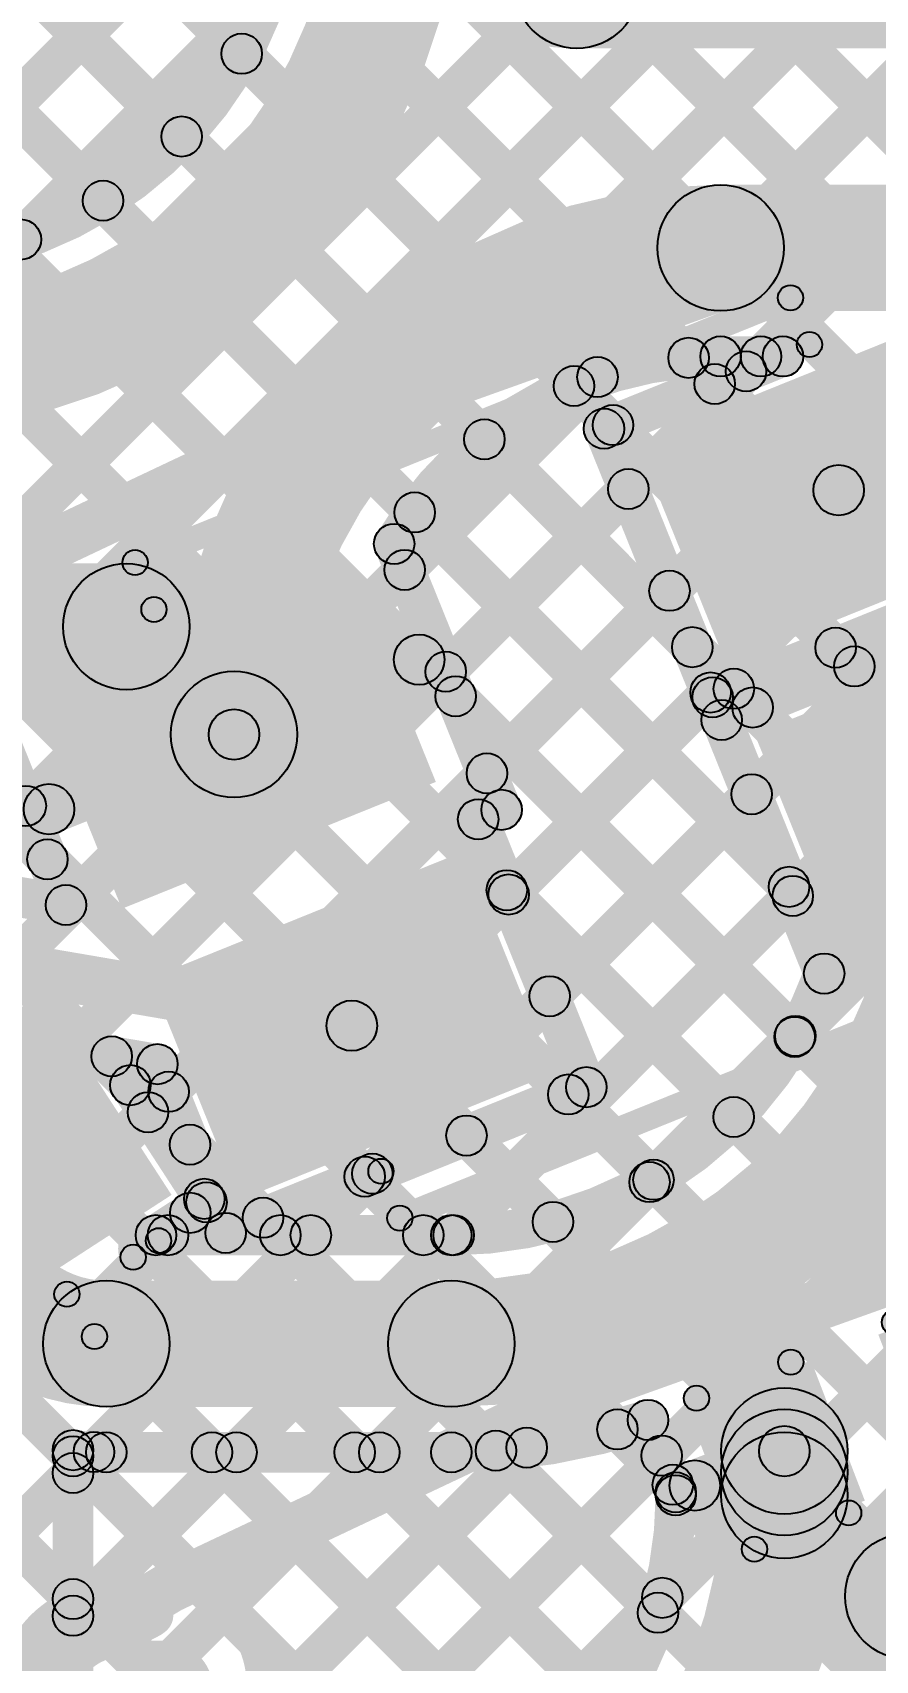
# Model space of a CAD drawing. Header units: millimetres. Extents: x -2.17 to 2.17, y -2.17 to 2.17.
# Drawn here: x -0.4874 to -0.3205, y 0.8477 to 1.17 of the extents above; entities that cross this region are included whole.
import ezdxf

# ---------------------------------------------------------------- set-up
doc = ezdxf.new("R2010")
doc.units = ezdxf.units.MM
doc.header["$MEASUREMENT"] = 0
for name, color, linetype in [('BottomLayer', 5, 'Continuous'), ('Mechanical2', 216, 'Continuous'), ('TopLayer', 1, 'Continuous'), ('TopOverlay', 2, 'Continuous'), ('TopPaste', 8, 'Continuous'), ('TopSolder', 216, 'Continuous')]:
    doc.layers.add(name, color=color, linetype=linetype)

# ---------------------------------------------------------------- blocks, each defined once
blk = doc.blocks.new('WS2812B_M____208')
at = {"layer": 'TopLayer'}
for points in [[(-0.09409, 0.05079), (-0.03504, 0.05079), (-0.03504, 0.01142), (-0.09409, 0.01142)], [(0.03504, 0.05079), (0.09409, 0.05079), (0.09409, 0.01142), (0.03504, 0.01142)], [(-0.09409, -0.01142), (-0.03504, -0.01142), (-0.03504, -0.05079), (-0.09409, -0.05079)], [(0.03504, -0.01142), (0.09409, -0.01142), (0.09409, -0.05079), (0.03504, -0.05079)]]:
    blk.add_hatch(color=1, dxfattribs=at).paths.add_polyline_path(points)
at = {"layer": 'TopOverlay'}
h = blk.add_hatch(color=2, dxfattribs=at)
edge = h.paths.add_edge_path()
edge.add_arc((-0.07, 0.07), 0.0025, 0, 360)
h = blk.add_hatch(color=2, dxfattribs=at)
edge = h.paths.add_edge_path()
edge.add_arc((-0.07, 0.07), 0.0025, 0, 360)
for points in [[(0.07, 0.0725), (0.07, 0.0675), (-0.07, 0.0675), (-0.07, 0.0725)], [(-0.0675, 0.06), (-0.0725, 0.06), (-0.0725, 0.07), (-0.0675, 0.07)], [(0.0725, 0.06), (0.0675, 0.06), (0.0675, 0.07), (0.0725, 0.07)], [(-0.0675, -0.07), (-0.0725, -0.07), (-0.0725, -0.06), (-0.0675, -0.06)], [(0.0725, -0.07), (0.0675, -0.07), (0.0675, -0.06), (0.0725, -0.06)], [(0.07, -0.0675), (0.07, -0.0725), (-0.07, -0.0725), (-0.07, -0.0675)]]:
    blk.add_hatch(color=2, dxfattribs=at).paths.add_polyline_path(points)
h = blk.add_hatch(color=2, dxfattribs=at)
edge = h.paths.add_edge_path()
edge.add_arc((0.07, 0.07), 0.0025, 0, 360)
h = blk.add_hatch(color=2, dxfattribs=at)
edge = h.paths.add_edge_path()
edge.add_arc((0.07, 0.07), 0.0025, 0, 360)
h = blk.add_hatch(color=2, dxfattribs=at)
edge = h.paths.add_edge_path()
edge.add_arc((-0.091, 0.061), 0.0025, 0, 360)
h = blk.add_hatch(color=2, dxfattribs=at)
edge = h.paths.add_edge_path()
edge.add_arc((-0.085, 0.061), 0.0025, 0, 360)
h = blk.add_hatch(color=2, dxfattribs=at)
edge = h.paths.add_edge_path()
edge.add_arc((-0.07, 0.06), 0.0025, 0, 360)
h = blk.add_hatch(color=2, dxfattribs=at)
edge = h.paths.add_edge_path()
edge.add_arc((0.07, 0.06), 0.0025, 0, 360)
h = blk.add_hatch(color=2, dxfattribs=at)
edge = h.paths.add_edge_path()
edge.add_arc((-0.07, -0.06), 0.0025, 0, 360)
h = blk.add_hatch(color=2, dxfattribs=at)
edge = h.paths.add_edge_path()
edge.add_arc((0.07, -0.06), 0.0025, 0, 360)
h = blk.add_hatch(color=2, dxfattribs=at)
edge = h.paths.add_edge_path()
edge.add_arc((-0.07, -0.07), 0.0025, 0, 360)
h = blk.add_hatch(color=2, dxfattribs=at)
edge = h.paths.add_edge_path()
edge.add_arc((-0.07, -0.07), 0.0025, 0, 360)
h = blk.add_hatch(color=2, dxfattribs=at)
edge = h.paths.add_edge_path()
edge.add_arc((0.07, -0.07), 0.0025, 0, 360)
h = blk.add_hatch(color=2, dxfattribs=at)
edge = h.paths.add_edge_path()
edge.add_arc((0.07, -0.07), 0.0025, 0, 360)
at = {"layer": 'TopPaste'}
for points in [[(-0.09409, 0.05079), (-0.03504, 0.05079), (-0.03504, 0.01142), (-0.09409, 0.01142)], [(0.03504, 0.05079), (0.09409, 0.05079), (0.09409, 0.01142), (0.03504, 0.01142)], [(-0.09409, -0.01142), (-0.03504, -0.01142), (-0.03504, -0.05079), (-0.09409, -0.05079)], [(0.03504, -0.01142), (0.09409, -0.01142), (0.09409, -0.05079), (0.03504, -0.05079)]]:
    blk.add_hatch(color=8, dxfattribs=at).paths.add_polyline_path(points)
at = {"layer": 'TopSolder'}
for points in [[(-0.09809, 0.05479), (-0.03104, 0.05479), (-0.03104, 0.00742), (-0.09809, 0.00742)], [(0.03104, 0.05479), (0.09809, 0.05479), (0.09809, 0.00742), (0.03104, 0.00742)], [(-0.09809, -0.00742), (-0.03104, -0.00742), (-0.03104, -0.05479), (-0.09809, -0.05479)], [(0.03104, -0.00742), (0.09809, -0.00742), (0.09809, -0.05479), (0.03104, -0.05479)]]:
    blk.add_hatch(color=216, dxfattribs=at).paths.add_polyline_path(points)
at = {"layer": 'TopOverlay', "const_width": 0.005}
blk.add_lwpolyline([(-0.085, 0.061, 1), (-0.091, 0.061, 1)], format="xyb", close=True, dxfattribs=at)
at = {"layer": 'TopOverlay'}
for centre in [(-0.07, 0.07), (-0.07, 0.07), (0.07, 0.07), (0.07, 0.07), (-0.091, 0.061), (-0.085, 0.061), (-0.07, 0.06), (0.07, 0.06), (-0.07, -0.06), (0.07, -0.06), (-0.07, -0.07), (-0.07, -0.07), (0.07, -0.07), (0.07, -0.07)]:
    blk.add_circle(centre, 0.0025, dxfattribs=at)
blk = doc.blocks.new('WS2812B_M____209')
at = {"layer": 'TopLayer'}
for points in [[(-0.09409, 0.05079), (-0.03504, 0.05079), (-0.03504, 0.01142), (-0.09409, 0.01142)], [(0.03504, 0.05079), (0.09409, 0.05079), (0.09409, 0.01142), (0.03504, 0.01142)], [(-0.09409, -0.01142), (-0.03504, -0.01142), (-0.03504, -0.05079), (-0.09409, -0.05079)], [(0.03504, -0.01142), (0.09409, -0.01142), (0.09409, -0.05079), (0.03504, -0.05079)]]:
    blk.add_hatch(color=1, dxfattribs=at).paths.add_polyline_path(points)
at = {"layer": 'TopOverlay'}
h = blk.add_hatch(color=2, dxfattribs=at)
edge = h.paths.add_edge_path()
edge.add_arc((-0.07, 0.07), 0.0025, 0, 360)
h = blk.add_hatch(color=2, dxfattribs=at)
edge = h.paths.add_edge_path()
edge.add_arc((-0.07, 0.07), 0.0025, 0, 360)
for points in [[(0.07, 0.0725), (0.07, 0.0675), (-0.07, 0.0675), (-0.07, 0.0725)], [(-0.0675, 0.06), (-0.0725, 0.06), (-0.0725, 0.07), (-0.0675, 0.07)], [(0.0725, 0.06), (0.0675, 0.06), (0.0675, 0.07), (0.0725, 0.07)], [(-0.0675, -0.07), (-0.0725, -0.07), (-0.0725, -0.06), (-0.0675, -0.06)], [(0.0725, -0.07), (0.0675, -0.07), (0.0675, -0.06), (0.0725, -0.06)], [(0.07, -0.0675), (0.07, -0.0725), (-0.07, -0.0725), (-0.07, -0.0675)]]:
    blk.add_hatch(color=2, dxfattribs=at).paths.add_polyline_path(points)
h = blk.add_hatch(color=2, dxfattribs=at)
edge = h.paths.add_edge_path()
edge.add_arc((0.07, 0.07), 0.0025, 0, 360)
h = blk.add_hatch(color=2, dxfattribs=at)
edge = h.paths.add_edge_path()
edge.add_arc((0.07, 0.07), 0.0025, 0, 360)
h = blk.add_hatch(color=2, dxfattribs=at)
edge = h.paths.add_edge_path()
edge.add_arc((-0.091, 0.061), 0.0025, 0, 360)
h = blk.add_hatch(color=2, dxfattribs=at)
edge = h.paths.add_edge_path()
edge.add_arc((-0.085, 0.061), 0.0025, 0, 360)
h = blk.add_hatch(color=2, dxfattribs=at)
edge = h.paths.add_edge_path()
edge.add_arc((-0.07, 0.06), 0.0025, 0, 360)
h = blk.add_hatch(color=2, dxfattribs=at)
edge = h.paths.add_edge_path()
edge.add_arc((0.07, 0.06), 0.0025, 0, 360)
h = blk.add_hatch(color=2, dxfattribs=at)
edge = h.paths.add_edge_path()
edge.add_arc((-0.07, -0.06), 0.0025, 0, 360)
h = blk.add_hatch(color=2, dxfattribs=at)
edge = h.paths.add_edge_path()
edge.add_arc((0.07, -0.06), 0.0025, 0, 360)
h = blk.add_hatch(color=2, dxfattribs=at)
edge = h.paths.add_edge_path()
edge.add_arc((-0.07, -0.07), 0.0025, 0, 360)
h = blk.add_hatch(color=2, dxfattribs=at)
edge = h.paths.add_edge_path()
edge.add_arc((-0.07, -0.07), 0.0025, 0, 360)
h = blk.add_hatch(color=2, dxfattribs=at)
edge = h.paths.add_edge_path()
edge.add_arc((0.07, -0.07), 0.0025, 0, 360)
h = blk.add_hatch(color=2, dxfattribs=at)
edge = h.paths.add_edge_path()
edge.add_arc((0.07, -0.07), 0.0025, 0, 360)
at = {"layer": 'TopPaste'}
for points in [[(-0.09409, 0.05079), (-0.03504, 0.05079), (-0.03504, 0.01142), (-0.09409, 0.01142)], [(0.03504, 0.05079), (0.09409, 0.05079), (0.09409, 0.01142), (0.03504, 0.01142)], [(-0.09409, -0.01142), (-0.03504, -0.01142), (-0.03504, -0.05079), (-0.09409, -0.05079)], [(0.03504, -0.01142), (0.09409, -0.01142), (0.09409, -0.05079), (0.03504, -0.05079)]]:
    blk.add_hatch(color=8, dxfattribs=at).paths.add_polyline_path(points)
at = {"layer": 'TopSolder'}
for points in [[(-0.09809, 0.05479), (-0.03104, 0.05479), (-0.03104, 0.00742), (-0.09809, 0.00742)], [(0.03104, 0.05479), (0.09809, 0.05479), (0.09809, 0.00742), (0.03104, 0.00742)], [(-0.09809, -0.00742), (-0.03104, -0.00742), (-0.03104, -0.05479), (-0.09809, -0.05479)], [(0.03104, -0.00742), (0.09809, -0.00742), (0.09809, -0.05479), (0.03104, -0.05479)]]:
    blk.add_hatch(color=216, dxfattribs=at).paths.add_polyline_path(points)
at = {"layer": 'TopOverlay', "const_width": 0.005}
blk.add_lwpolyline([(-0.085, 0.061, 1), (-0.091, 0.061, 1)], format="xyb", close=True, dxfattribs=at)
at = {"layer": 'TopOverlay'}
for centre in [(-0.07, 0.07), (-0.07, 0.07), (0.07, 0.07), (0.07, 0.07), (-0.091, 0.061), (-0.085, 0.061), (-0.07, 0.06), (0.07, 0.06), (-0.07, -0.06), (0.07, -0.06), (-0.07, -0.07), (-0.07, -0.07), (0.07, -0.07), (0.07, -0.07)]:
    blk.add_circle(centre, 0.0025, dxfattribs=at)
blk = doc.blocks.new('C__0402_380')
at = {"layer": 'TopLayer'}
for points in [[(-0.0275, -0.0125), (-0.0275, 0.0125), (-0.0095, 0.0125), (-0.0095, -0.0125)], [(0.0095, -0.0125), (0.0095, 0.0125), (0.0275, 0.0125), (0.0275, -0.0125)]]:
    blk.add_hatch(color=1, dxfattribs=at).paths.add_polyline_path(points)
at = {"layer": 'TopOverlay'}
h = blk.add_hatch(color=2, dxfattribs=at)
edge = h.paths.add_edge_path()
edge.add_arc((-0.031, 0.016), 0.0025, 0, 360)
h = blk.add_hatch(color=2, dxfattribs=at)
edge = h.paths.add_edge_path()
edge.add_arc((-0.031, 0.016), 0.0025, 0, 360)
for points in [[(-0.031, 0.0135), (-0.031, 0.0185), (-0.011, 0.0185), (-0.011, 0.0135)], [(0.011, 0.0135), (0.011, 0.0185), (0.031, 0.0185), (0.031, 0.0135)], [(-0.0335, 0.016), (-0.0285, 0.016), (-0.0285, -0.016), (-0.0335, -0.016)], [(0.0285, 0.016), (0.0335, 0.016), (0.0335, -0.016), (0.0285, -0.016)], [(-0.031, -0.0185), (-0.031, -0.0135), (-0.011, -0.0135), (-0.011, -0.0185)], [(0.011, -0.0185), (0.011, -0.0135), (0.031, -0.0135), (0.031, -0.0185)]]:
    blk.add_hatch(color=2, dxfattribs=at).paths.add_polyline_path(points)
h = blk.add_hatch(color=2, dxfattribs=at)
edge = h.paths.add_edge_path()
edge.add_arc((-0.011, 0.016), 0.0025, 0, 360)
h = blk.add_hatch(color=2, dxfattribs=at)
edge = h.paths.add_edge_path()
edge.add_arc((0.011, 0.016), 0.0025, 0, 360)
h = blk.add_hatch(color=2, dxfattribs=at)
edge = h.paths.add_edge_path()
edge.add_arc((0.031, 0.016), 0.0025, 0, 360)
h = blk.add_hatch(color=2, dxfattribs=at)
edge = h.paths.add_edge_path()
edge.add_arc((0.031, 0.016), 0.0025, 0, 360)
h = blk.add_hatch(color=2, dxfattribs=at)
edge = h.paths.add_edge_path()
edge.add_arc((-0.031, -0.016), 0.0025, 0, 360)
h = blk.add_hatch(color=2, dxfattribs=at)
edge = h.paths.add_edge_path()
edge.add_arc((-0.031, -0.016), 0.0025, 0, 360)
h = blk.add_hatch(color=2, dxfattribs=at)
edge = h.paths.add_edge_path()
edge.add_arc((-0.011, -0.016), 0.0025, 0, 360)
h = blk.add_hatch(color=2, dxfattribs=at)
edge = h.paths.add_edge_path()
edge.add_arc((0.011, -0.016), 0.0025, 0, 360)
h = blk.add_hatch(color=2, dxfattribs=at)
edge = h.paths.add_edge_path()
edge.add_arc((0.031, -0.016), 0.0025, 0, 360)
h = blk.add_hatch(color=2, dxfattribs=at)
edge = h.paths.add_edge_path()
edge.add_arc((0.031, -0.016), 0.0025, 0, 360)
at = {"layer": 'TopPaste'}
for points in [[(-0.0275, -0.0125), (-0.0275, 0.0125), (-0.0095, 0.0125), (-0.0095, -0.0125)], [(0.0095, -0.0125), (0.0095, 0.0125), (0.0275, 0.0125), (0.0275, -0.0125)]]:
    blk.add_hatch(color=8, dxfattribs=at).paths.add_polyline_path(points)
at = {"layer": 'TopSolder'}
for points in [[(-0.02986, -0.01486), (-0.02986, 0.01486), (-0.00714, 0.01486), (-0.00714, -0.01486)], [(0.00714, -0.01486), (0.00714, 0.01486), (0.02986, 0.01486), (0.02986, -0.01486)]]:
    blk.add_hatch(color=216, dxfattribs=at).paths.add_polyline_path(points)
at = {"layer": 'TopOverlay'}
for centre in [(-0.031, 0.016), (-0.031, 0.016), (-0.011, 0.016), (0.011, 0.016), (0.031, 0.016), (0.031, 0.016), (-0.031, -0.016), (-0.031, -0.016), (-0.011, -0.016), (0.011, -0.016), (0.031, -0.016), (0.031, -0.016)]:
    blk.add_circle(centre, 0.0025, dxfattribs=at)

msp = doc.modelspace()

# ---------------------------------------------------------------- hatches: boundary and pattern name
at = {"layer": 'BottomLayer'}
for points in [[(-0.97111, 1.79842), (-0.96545, 1.80407), (0.1069, 0.73172), (0.10125, 0.72606)], [(-0.98935, 1.78837), (-0.98369, 1.79403), (0.07862, 0.73172), (0.07296, 0.72606)], [(-1.34934, 0.29206), (-1.355, 0.29772), (-0.13777, 1.51494), (-0.13211, 1.50929)], [(-1.32105, 0.29206), (-1.32671, 0.29772), (-0.13526, 1.48917), (-0.1296, 1.48351)], [(-1.26449, 0.29206), (-1.27014, 0.29772), (-0.08514, 1.48272), (-0.07949, 1.47706)], [(-1.2362, 0.29206), (-1.24186, 0.29772), (-0.05686, 1.48272), (-0.0512, 1.47706)], [(-1.20792, 0.29206), (-1.21357, 0.29772), (-0.02857, 1.48272), (-0.02292, 1.47706)], [(-1.17963, 0.29206), (-1.18529, 0.29772), (-0.00029, 1.48272), (0.00537, 1.47706)], [(-1.15135, 0.29206), (-1.15701, 0.29772), (0.02799, 1.48272), (0.03365, 1.47706)], [(-1.12306, 0.29206), (-1.12872, 0.29772), (0.05628, 1.48272), (0.06194, 1.47706)], [(-1.09478, 0.29206), (-1.10044, 0.29772), (0.08456, 1.48272), (0.09022, 1.47706)], [(-1.0665, 0.29206), (-1.07215, 0.29772), (0.11285, 1.48272), (0.1185, 1.47706)], [(-1.29277, 0.29206), (-1.29843, 0.29772), (-0.11753, 1.47861), (-0.11188, 1.47295)], [(-1.03821, 0.29206), (-1.04387, 0.29772), (0.13631, 1.47789), (0.14197, 1.47224)], [(-1.00993, 0.29206), (-1.01558, 0.29772), (0.14567, 1.45897), (0.15133, 1.45332)], [(-0.66433, 1.43507), (-0.65867, 1.44073), (0.05034, 0.73172), (0.04468, 0.72606)], [(-0.98164, 0.29206), (-0.9873, 0.29772), (0.14567, 1.43069), (0.15133, 1.42503)], [(-0.66433, 1.40678), (-0.65867, 1.41244), (0.02205, 0.73172), (0.0164, 0.72606)], [(-0.95336, 0.29206), (-0.95902, 0.29772), (0.14567, 1.4024), (0.15133, 1.39675)], [(-0.66433, 1.3785), (-0.65867, 1.38416), (-0.00408, 0.72957), (-0.00974, 0.72391)], [(-0.92507, 0.29206), (-0.93073, 0.29772), (0.14567, 1.37412), (0.15133, 1.36846)], [(-0.66433, 1.35022), (-0.65867, 1.35587), (-0.02375, 0.72095), (-0.0294, 0.71529)], [(-0.70329, 0.48556), (-0.70895, 0.49122), (0.14567, 1.34584), (0.15133, 1.34018)], [(-0.66433, 1.32193), (-0.65867, 1.32759), (-0.03879, 0.70771), (-0.04445, 0.70205)], [(-0.67501, 0.48556), (-0.68066, 0.49122), (0.14567, 1.31755), (0.15133, 1.31189)], [(-0.66433, 1.29365), (-0.65867, 1.2993), (-0.0495, 0.69013), (-0.05516, 0.68447)], [(-0.66433, 1.26536), (-0.65867, 1.27102), (-0.05462, 0.66696), (-0.06027, 0.66131)], [(-0.66433, 1.23708), (-0.65867, 1.24274), (-0.06957, 0.65364), (-0.07523, 0.64798)], [(-0.66433, 1.20879), (-0.65867, 1.21445), (-0.09882, 0.6546), (-0.10448, 0.64895)], [(-0.66433, 1.18051), (-0.65867, 1.18617), (-0.12711, 0.6546), (-0.13277, 0.64895)], [(-0.66433, 1.15223), (-0.65867, 1.15788), (-0.15539, 0.6546), (-0.16105, 0.64895)], [(-0.66433, 1.12394), (-0.65867, 1.1296), (-0.1807, 0.65163), (-0.18636, 0.64597)], [(-0.66834, 1.09967), (-0.66268, 1.10533), (-0.19707, 0.63972), (-0.20273, 0.63406)], [(-0.68038, 1.08342), (-0.67472, 1.08908), (-0.20604, 0.6204), (-0.2117, 0.61474)], [(-0.69887, 1.07363), (-0.69321, 1.07928), (-0.20667, 0.59275), (-0.21233, 0.58709)]]:
    msp.add_hatch(color=5, dxfattribs=at).paths.add_polyline_path(points)
at = {"layer": 'TopLayer'}
for points in [[(-0.53218, 1.21807), (-0.52652, 1.22372), (-0.45507, 1.15227), (-0.46073, 1.14662)], [(-0.50389, 1.21806), (-0.49823, 1.22372), (-0.44317, 1.16866), (-0.44883, 1.163)], [(-0.51934, 1.12206), (-0.525, 1.12772), (-0.44029, 1.21242), (-0.43463, 1.20677)], [(-0.53584, 1.19345), (-0.53019, 1.19911), (-0.47064, 1.13956), (-0.4763, 1.1339)], [(-0.37964, 1.16689), (-0.37964, 1.19189), (-0.29201, 1.19189), (-0.29201, 1.16689)], [(-0.4869, 1.12622), (-0.49256, 1.13187), (-0.44341, 1.18102), (-0.43775, 1.17536)], [(-0.35117, 1.11489), (-0.35117, 1.13989), (-0.26434, 1.13989), (-0.26434, 1.11489)], [(-0.37276, 1.08787), (-0.37575, 1.09529), (-0.34033, 1.1096), (-0.33733, 1.10218)], [(-0.35117, 1.10189), (-0.35117, 1.10989), (-0.33883, 1.10989), (-0.33883, 1.10189)], [(-0.36034, 1.10279), (-0.35468, 1.10845), (-0.3495, 1.10327), (-0.35515, 1.09761)], [(-0.34329, 1.10012), (-0.34895, 1.10577), (-0.34601, 1.10872), (-0.34035, 1.10306)], [(-0.4109, 1.06079), (-0.41656, 1.06645), (-0.37837, 1.10464), (-0.37271, 1.09898)], [(-0.38303, 1.0972), (-0.37737, 1.10286), (-0.36964, 1.09513), (-0.3753, 1.08947)], [(-0.37796, 1.09008), (-0.37054, 1.09308), (-0.34905, 1.03988), (-0.35647, 1.03689)], [(-0.40076, 1.08665), (-0.39511, 1.09231), (-0.35395, 1.05115), (-0.35961, 1.04549)], [(-0.32967, 1.07478), (-0.3259, 1.08405), (-0.22534, 1.0432), (-0.22911, 1.03394)], [(-0.40277, 1.04064), (-0.40842, 1.0463), (-0.37226, 1.08247), (-0.3666, 1.07681)], [(-0.41457, 1.07218), (-0.40892, 1.07783), (-0.33477, 1.00369), (-0.34043, 0.99803)], [(-0.41952, 1.06727), (-0.4121, 1.07027), (-0.39083, 1.01761), (-0.39825, 1.01461)], [(-0.54309, 1.03989), (-0.54309, 1.06489), (-0.46887, 1.06489), (-0.46887, 1.03989)], [(-0.39463, 1.0205), (-0.40028, 1.02616), (-0.36412, 1.06232), (-0.35846, 1.05666)], [(-0.35126, 1.03468), (-0.35426, 1.04209), (-0.30975, 1.06008), (-0.30675, 1.05266)], [(-0.34945, 1.03019), (-0.35245, 1.03761), (-0.30331, 1.05746), (-0.30032, 1.05005)], [(-0.33123, 1.0454), (-0.32557, 1.05106), (-0.32186, 1.04734), (-0.32751, 1.04169)], [(-0.44564, 1.0264), (-0.44939, 1.03568), (-0.41274, 1.05048), (-0.40899, 1.04121)], [(-0.40645, 1.03577), (-0.4008, 1.04143), (-0.33355, 0.97418), (-0.33921, 0.96852)], [(-0.39033, 0.99651), (-0.39598, 1.00217), (-0.35598, 1.04218), (-0.35032, 1.03652)], [(-0.35137, 1.03726), (-0.34572, 1.04292), (-0.342, 1.0392), (-0.34766, 1.03355)], [(-0.48229, 1.0116), (-0.48604, 1.02087), (-0.44939, 1.03568), (-0.44564, 1.0264)], [(-0.35466, 1.0324), (-0.34724, 1.0354), (-0.32695, 0.98519), (-0.33437, 0.98219)], [(-0.51188, 1.02806), (-0.50622, 1.03372), (-0.48164, 1.00914), (-0.4873, 1.00348)], [(-0.49811, 1.02939), (-0.49069, 1.03239), (-0.47711, 0.99876), (-0.48452, 0.99576)], [(-0.38219, 0.97637), (-0.38785, 0.98202), (-0.34784, 1.02203), (-0.34218, 1.01637)], [(-0.49513, 1.00484), (-0.50079, 1.0105), (-0.49157, 1.01972), (-0.48592, 1.01406)], [(-0.39768, 1.01053), (-0.40067, 1.01795), (-0.39604, 1.01982), (-0.39304, 1.0124)], [(-0.40288, 1.01274), (-0.39547, 1.01574), (-0.37404, 0.9627), (-0.38146, 0.9597)], [(-0.49318, 0.99532), (-0.49183, 1.0032), (-0.48014, 1.0012), (-0.48149, 0.99332)], [(-0.39633, 0.99736), (-0.39067, 1.00302), (-0.34576, 0.9581), (-0.35141, 0.95245)], [(-0.40121, 0.92906), (-0.40687, 0.93472), (-0.3397, 1.00189), (-0.33404, 0.99623)], [(-0.53763, 0.98771), (-0.53595, 0.99757), (-0.42337, 0.97829), (-0.42506, 0.96844)], [(-0.36242, 0.93957), (-0.36807, 0.94523), (-0.33932, 0.97398), (-0.33367, 0.96832)], [(-0.47242, 0.96336), (-0.47107, 0.97124), (-0.46202, 0.96969), (-0.46337, 0.96181)], [(-0.4751, 0.96512), (-0.46839, 0.96948), (-0.44962, 0.94058), (-0.45633, 0.93622)], [(-0.4664, 0.96425), (-0.45898, 0.96725), (-0.44548, 0.93383), (-0.4529, 0.93084)], [(-0.47087, 0.95877), (-0.46521, 0.96442), (-0.45342, 0.95263), (-0.45908, 0.94697)], [(-0.44769, 0.92863), (-0.45069, 0.93604), (-0.37925, 0.96491), (-0.37625, 0.95749)], [(-0.46173, 0.9534), (-0.46738, 0.95906), (-0.46332, 0.96312), (-0.45766, 0.95747)], [(-0.38417, 0.95692), (-0.37851, 0.96258), (-0.36163, 0.94569), (-0.36728, 0.94003)], [(-0.40431, 0.94878), (-0.39866, 0.95444), (-0.38155, 0.93733), (-0.38721, 0.93168)], [(-0.4295, 0.92906), (-0.43515, 0.93472), (-0.42297, 0.9469), (-0.41731, 0.94124)], [(-0.42446, 0.94064), (-0.4188, 0.9463), (-0.40722, 0.93472), (-0.41288, 0.92906)], [(-0.46082, 0.92853), (-0.46517, 0.93524), (-0.45515, 0.94175), (-0.4508, 0.93504)], [(-0.45336, 0.93348), (-0.45901, 0.93914), (-0.45625, 0.94191), (-0.45059, 0.93625)], [(-0.45778, 0.92906), (-0.46344, 0.93472), (-0.45901, 0.93914), (-0.45336, 0.93348)], [(-0.44461, 0.9325), (-0.43895, 0.93816), (-0.43551, 0.93472), (-0.44116, 0.92906)], [(-0.463, 0.92789), (-0.463, 0.93589), (-0.40448, 0.93589), (-0.40448, 0.92789)], [(-0.47283, 0.89789), (-0.47283, 0.92289), (-0.40448, 0.92289), (-0.40448, 0.89789)], [(-0.37442, 0.8906), (-0.36876, 0.89626), (-0.35779, 0.88528), (-0.36345, 0.87963)], [(-0.36928, 0.89386), (-0.36181, 0.89673), (-0.35631, 0.88239), (-0.36378, 0.87953)], [(-0.35449, 0.87765), (-0.35807, 0.88699), (-0.34033, 0.8938), (-0.33675, 0.88446)], [(-0.47658, 0.88197), (-0.48224, 0.88763), (-0.47809, 0.89178), (-0.47244, 0.88612)], [(-0.47658, 0.85369), (-0.48224, 0.85935), (-0.44987, 0.89172), (-0.44421, 0.88606)], [(-0.48224, 0.88528), (-0.47658, 0.89094), (-0.39931, 0.81367), (-0.40497, 0.80801)], [(-0.46835, 0.83364), (-0.47401, 0.83929), (-0.42158, 0.89172), (-0.41593, 0.88606)], [(-0.47283, 0.88489), (-0.47283, 0.89289), (-0.40448, 0.89289), (-0.40448, 0.88489)], [(-0.45945, 0.81426), (-0.4651, 0.81991), (-0.39238, 0.89264), (-0.38672, 0.88698)], [(-0.45473, 0.88606), (-0.44908, 0.89172), (-0.38269, 0.82533), (-0.38835, 0.81968)], [(-0.44636, 0.79906), (-0.45202, 0.80472), (-0.36567, 0.89107), (-0.36001, 0.88541)], [(-0.42645, 0.88606), (-0.42079, 0.89172), (-0.36974, 0.84067), (-0.3754, 0.83501)], [(-0.39848, 0.88638), (-0.39283, 0.89204), (-0.36074, 0.85995), (-0.3664, 0.8543)], [(-0.47541, 0.84347), (-0.48341, 0.84347), (-0.48341, 0.88931), (-0.47541, 0.88931)], [(-0.32604, 0.88493), (-0.35104, 0.88493), (-0.35104, 0.88913), (-0.32604, 0.88913)], [(-0.32604, 0.88039), (-0.35104, 0.88039), (-0.35104, 0.88493), (-0.32604, 0.88493)], [(-0.48224, 0.857), (-0.47658, 0.86266), (-0.42019, 0.80627), (-0.42585, 0.80061)], [(-0.4154, 0.80173), (-0.42106, 0.80739), (-0.36554, 0.8629), (-0.35989, 0.85725)]]:
    msp.add_hatch(color=1, dxfattribs=at).paths.add_polyline_path(points)
h = msp.add_hatch(color=1, dxfattribs=at)
edge = h.paths.add_edge_path()
edge.add_arc((-0.37964, 1.17939), 0.0125, 0, 360)
h = msp.add_hatch(color=1, dxfattribs=at)
edge = h.paths.add_edge_path()
edge.add_arc((-0.37964, 1.17939), 0.0125, 0, 360)
h = msp.add_hatch(color=1, dxfattribs=at)
edge = h.paths.add_edge_path()
edge.add_arc((-0.446, 1.16583), 0.004, 0, 360)
h = msp.add_hatch(color=1, dxfattribs=at)
edge = h.paths.add_edge_path()
edge.add_arc((-0.4579, 1.14944), 0.004, 0, 360)
h = msp.add_hatch(color=1, dxfattribs=at)
edge = h.paths.add_edge_path()
edge.add_arc((-0.47347, 1.13673), 0.004, 0, 360)
h = msp.add_hatch(color=1, dxfattribs=at)
edge = h.paths.add_edge_path()
edge.add_arc((-0.35117, 1.12739), 0.0125, 0, 360)
h = msp.add_hatch(color=1, dxfattribs=at)
edge = h.paths.add_edge_path()
edge.add_arc((-0.35117, 1.12739), 0.0125, 0, 360)
h = msp.add_hatch(color=1, dxfattribs=at)
edge = h.paths.add_edge_path()
edge.add_arc((-0.48973, 1.12904), 0.004, 0, 360)
h = msp.add_hatch(color=1, dxfattribs=at)
edge = h.paths.add_edge_path()
edge.add_arc((-0.35751, 1.10562), 0.004, 0, 360)
h = msp.add_hatch(color=1, dxfattribs=at)
edge = h.paths.add_edge_path()
edge.add_arc((-0.35117, 1.10589), 0.004, 0, 360)
h = msp.add_hatch(color=1, dxfattribs=at)
edge = h.paths.add_edge_path()
edge.add_arc((-0.35117, 1.10589), 0.004, 0, 360)
h = msp.add_hatch(color=1, dxfattribs=at)
edge = h.paths.add_edge_path()
edge.add_arc((-0.34318, 1.10589), 0.004, 0, 360)
h = msp.add_hatch(color=1, dxfattribs=at)
edge = h.paths.add_edge_path()
edge.add_arc((-0.33883, 1.10589), 0.004, 0, 360)
h = msp.add_hatch(color=1, dxfattribs=at)
edge = h.paths.add_edge_path()
edge.add_arc((-0.33883, 1.10589), 0.004, 0, 360)
h = msp.add_hatch(color=1, dxfattribs=at)
edge = h.paths.add_edge_path()
edge.add_arc((-0.37554, 1.10181), 0.004, 0, 360)
h = msp.add_hatch(color=1, dxfattribs=at)
edge = h.paths.add_edge_path()
edge.add_arc((-0.34612, 1.10294), 0.004, 0, 360)
h = msp.add_hatch(color=1, dxfattribs=at)
edge = h.paths.add_edge_path()
edge.add_arc((-0.3802, 1.10003), 0.004, 0, 360)
h = msp.add_hatch(color=1, dxfattribs=at)
edge = h.paths.add_edge_path()
edge.add_arc((-0.35232, 1.10044), 0.004, 0, 360)
h = msp.add_hatch(color=1, dxfattribs=at)
edge = h.paths.add_edge_path()
edge.add_arc((-0.37247, 1.0923), 0.004, 0, 360)
h = msp.add_hatch(color=1, dxfattribs=at)
edge = h.paths.add_edge_path()
edge.add_arc((-0.39794, 1.08948), 0.004, 0, 360)
h = msp.add_hatch(color=1, dxfattribs=at)
edge = h.paths.add_edge_path()
edge.add_arc((-0.37425, 1.09158), 0.004, 0, 360)
h = msp.add_hatch(color=1, dxfattribs=at)
edge = h.paths.add_edge_path()
edge.add_arc((-0.37425, 1.09158), 0.004, 0, 360)
h = msp.add_hatch(color=1, dxfattribs=at)
edge = h.paths.add_edge_path()
edge.add_arc((-0.36943, 1.07964), 0.004, 0, 360)
h = msp.add_hatch(color=1, dxfattribs=at)
edge = h.paths.add_edge_path()
edge.add_arc((-0.32779, 1.07941), 0.005, 0, 360)
h = msp.add_hatch(color=1, dxfattribs=at)
edge = h.paths.add_edge_path()
edge.add_arc((-0.41174, 1.075), 0.004, 0, 360)
h = msp.add_hatch(color=1, dxfattribs=at)
edge = h.paths.add_edge_path()
edge.add_arc((-0.41581, 1.06877), 0.004, 0, 360)
h = msp.add_hatch(color=1, dxfattribs=at)
edge = h.paths.add_edge_path()
edge.add_arc((-0.41581, 1.06877), 0.004, 0, 360)
h = msp.add_hatch(color=1, dxfattribs=at)
edge = h.paths.add_edge_path()
edge.add_arc((-0.41373, 1.06362), 0.004, 0, 360)
h = msp.add_hatch(color=1, dxfattribs=at)
edge = h.paths.add_edge_path()
edge.add_arc((-0.46887, 1.05239), 0.0125, 0, 360)
h = msp.add_hatch(color=1, dxfattribs=at)
edge = h.paths.add_edge_path()
edge.add_arc((-0.46887, 1.05239), 0.0125, 0, 360)
h = msp.add_hatch(color=1, dxfattribs=at)
edge = h.paths.add_edge_path()
edge.add_arc((-0.36129, 1.05949), 0.004, 0, 360)
h = msp.add_hatch(color=1, dxfattribs=at)
edge = h.paths.add_edge_path()
edge.add_arc((-0.35678, 1.04832), 0.004, 0, 360)
h = msp.add_hatch(color=1, dxfattribs=at)
edge = h.paths.add_edge_path()
edge.add_arc((-0.3284, 1.04823), 0.004, 0, 360)
h = msp.add_hatch(color=1, dxfattribs=at)
edge = h.paths.add_edge_path()
edge.add_arc((-0.41087, 1.04585), 0.005, 0, 360)
h = msp.add_hatch(color=1, dxfattribs=at)
edge = h.paths.add_edge_path()
edge.add_arc((-0.32469, 1.04451), 0.004, 0, 360)
h = msp.add_hatch(color=1, dxfattribs=at)
edge = h.paths.add_edge_path()
edge.add_arc((-0.40559, 1.04347), 0.004, 0, 360)
h = msp.add_hatch(color=1, dxfattribs=at)
edge = h.paths.add_edge_path()
edge.add_arc((-0.44752, 1.03104), 0.0125, 0, 360)
h = msp.add_hatch(color=1, dxfattribs=at)
edge = h.paths.add_edge_path()
edge.add_arc((-0.44752, 1.03104), 0.0125, 0, 360)
h = msp.add_hatch(color=1, dxfattribs=at)
edge = h.paths.add_edge_path()
edge.add_arc((-0.40363, 1.0386), 0.004, 0, 360)
h = msp.add_hatch(color=1, dxfattribs=at)
edge = h.paths.add_edge_path()
edge.add_arc((-0.35315, 1.03935), 0.004, 0, 360)
h = msp.add_hatch(color=1, dxfattribs=at)
edge = h.paths.add_edge_path()
edge.add_arc((-0.35276, 1.03839), 0.004, 0, 360)
h = msp.add_hatch(color=1, dxfattribs=at)
edge = h.paths.add_edge_path()
edge.add_arc((-0.35276, 1.03839), 0.004, 0, 360)
h = msp.add_hatch(color=1, dxfattribs=at)
edge = h.paths.add_edge_path()
edge.add_arc((-0.34854, 1.04009), 0.004, 0, 360)
h = msp.add_hatch(color=1, dxfattribs=at)
edge = h.paths.add_edge_path()
edge.add_arc((-0.34483, 1.03638), 0.004, 0, 360)
h = msp.add_hatch(color=1, dxfattribs=at)
edge = h.paths.add_edge_path()
edge.add_arc((-0.44752, 1.03104), 0.005, 0, 360)
h = msp.add_hatch(color=1, dxfattribs=at)
edge = h.paths.add_edge_path()
edge.add_arc((-0.44752, 1.03104), 0.005, 0, 360)
h = msp.add_hatch(color=1, dxfattribs=at)
edge = h.paths.add_edge_path()
edge.add_arc((-0.35095, 1.0339), 0.004, 0, 360)
h = msp.add_hatch(color=1, dxfattribs=at)
edge = h.paths.add_edge_path()
edge.add_arc((-0.35095, 1.0339), 0.004, 0, 360)
h = msp.add_hatch(color=1, dxfattribs=at)
edge = h.paths.add_edge_path()
edge.add_arc((-0.39745, 1.02333), 0.004, 0, 360)
h = msp.add_hatch(color=1, dxfattribs=at)
edge = h.paths.add_edge_path()
edge.add_arc((-0.34501, 1.0192), 0.004, 0, 360)
h = msp.add_hatch(color=1, dxfattribs=at)
edge = h.paths.add_edge_path()
edge.add_arc((-0.48875, 1.01689), 0.004, 0, 360)
h = msp.add_hatch(color=1, dxfattribs=at)
edge = h.paths.add_edge_path()
edge.add_arc((-0.48417, 1.01623), 0.005, 0, 360)
h = msp.add_hatch(color=1, dxfattribs=at)
edge = h.paths.add_edge_path()
edge.add_arc((-0.39454, 1.01611), 0.004, 0, 360)
h = msp.add_hatch(color=1, dxfattribs=at)
edge = h.paths.add_edge_path()
edge.add_arc((-0.39454, 1.01611), 0.004, 0, 360)
h = msp.add_hatch(color=1, dxfattribs=at)
edge = h.paths.add_edge_path()
edge.add_arc((-0.39918, 1.01424), 0.004, 0, 360)
h = msp.add_hatch(color=1, dxfattribs=at)
edge = h.paths.add_edge_path()
edge.add_arc((-0.39918, 1.01424), 0.004, 0, 360)
h = msp.add_hatch(color=1, dxfattribs=at)
edge = h.paths.add_edge_path()
edge.add_arc((-0.48447, 1.00631), 0.004, 0, 360)
h = msp.add_hatch(color=1, dxfattribs=at)
edge = h.paths.add_edge_path()
edge.add_arc((-0.3935, 1.00019), 0.004, 0, 360)
h = msp.add_hatch(color=1, dxfattribs=at)
edge = h.paths.add_edge_path()
edge.add_arc((-0.39316, 0.99934), 0.004, 0, 360)
h = msp.add_hatch(color=1, dxfattribs=at)
edge = h.paths.add_edge_path()
edge.add_arc((-0.3376, 1.00086), 0.004, 0, 360)
h = msp.add_hatch(color=1, dxfattribs=at)
edge = h.paths.add_edge_path()
edge.add_arc((-0.33687, 0.99906), 0.004, 0, 360)
h = msp.add_hatch(color=1, dxfattribs=at)
edge = h.paths.add_edge_path()
edge.add_arc((-0.48081, 0.99726), 0.004, 0, 360)
h = msp.add_hatch(color=1, dxfattribs=at)
edge = h.paths.add_edge_path()
edge.add_arc((-0.48081, 0.99726), 0.004, 0, 360)
h = msp.add_hatch(color=1, dxfattribs=at)
edge = h.paths.add_edge_path()
edge.add_arc((-0.33066, 0.98369), 0.004, 0, 360)
h = msp.add_hatch(color=1, dxfattribs=at)
edge = h.paths.add_edge_path()
edge.add_arc((-0.33066, 0.98369), 0.004, 0, 360)
h = msp.add_hatch(color=1, dxfattribs=at)
edge = h.paths.add_edge_path()
edge.add_arc((-0.38502, 0.9792), 0.004, 0, 360)
h = msp.add_hatch(color=1, dxfattribs=at)
edge = h.paths.add_edge_path()
edge.add_arc((-0.42421, 0.97336), 0.005, 0, 360)
h = msp.add_hatch(color=1, dxfattribs=at)
edge = h.paths.add_edge_path()
edge.add_arc((-0.33649, 0.97115), 0.004, 0, 360)
h = msp.add_hatch(color=1, dxfattribs=at)
edge = h.paths.add_edge_path()
edge.add_arc((-0.33638, 0.97135), 0.004, 0, 360)
h = msp.add_hatch(color=1, dxfattribs=at)
edge = h.paths.add_edge_path()
edge.add_arc((-0.47174, 0.9673), 0.004, 0, 360)
h = msp.add_hatch(color=1, dxfattribs=at)
edge = h.paths.add_edge_path()
edge.add_arc((-0.47174, 0.9673), 0.004, 0, 360)
h = msp.add_hatch(color=1, dxfattribs=at)
edge = h.paths.add_edge_path()
edge.add_arc((-0.46269, 0.96575), 0.004, 0, 360)
h = msp.add_hatch(color=1, dxfattribs=at)
edge = h.paths.add_edge_path()
edge.add_arc((-0.46269, 0.96575), 0.004, 0, 360)
h = msp.add_hatch(color=1, dxfattribs=at)
edge = h.paths.add_edge_path()
edge.add_arc((-0.46804, 0.96159), 0.004, 0, 360)
h = msp.add_hatch(color=1, dxfattribs=at)
edge = h.paths.add_edge_path()
edge.add_arc((-0.46049, 0.96029), 0.004, 0, 360)
h = msp.add_hatch(color=1, dxfattribs=at)
edge = h.paths.add_edge_path()
edge.add_arc((-0.37775, 0.9612), 0.004, 0, 360)
h = msp.add_hatch(color=1, dxfattribs=at)
edge = h.paths.add_edge_path()
edge.add_arc((-0.37775, 0.9612), 0.004, 0, 360)
h = msp.add_hatch(color=1, dxfattribs=at)
edge = h.paths.add_edge_path()
edge.add_arc((-0.38134, 0.95975), 0.004, 0, 360)
h = msp.add_hatch(color=1, dxfattribs=at)
edge = h.paths.add_edge_path()
edge.add_arc((-0.46455, 0.95623), 0.004, 0, 360)
h = msp.add_hatch(color=1, dxfattribs=at)
edge = h.paths.add_edge_path()
edge.add_arc((-0.34858, 0.95528), 0.004, 0, 360)
h = msp.add_hatch(color=1, dxfattribs=at)
edge = h.paths.add_edge_path()
edge.add_arc((-0.40149, 0.95161), 0.004, 0, 360)
h = msp.add_hatch(color=1, dxfattribs=at)
edge = h.paths.add_edge_path()
edge.add_arc((-0.45625, 0.9498), 0.004, 0, 360)
h = msp.add_hatch(color=1, dxfattribs=at)
edge = h.paths.add_edge_path()
edge.add_arc((-0.42014, 0.94407), 0.004, 0, 360)
h = msp.add_hatch(color=1, dxfattribs=at)
edge = h.paths.add_edge_path()
edge.add_arc((-0.42163, 0.94347), 0.004, 0, 360)
h = msp.add_hatch(color=1, dxfattribs=at)
edge = h.paths.add_edge_path()
edge.add_arc((-0.36524, 0.9424), 0.004, 0, 360)
h = msp.add_hatch(color=1, dxfattribs=at)
edge = h.paths.add_edge_path()
edge.add_arc((-0.36445, 0.94286), 0.004, 0, 360)
h = msp.add_hatch(color=1, dxfattribs=at)
edge = h.paths.add_edge_path()
edge.add_arc((-0.45342, 0.93908), 0.004, 0, 360)
h = msp.add_hatch(color=1, dxfattribs=at)
edge = h.paths.add_edge_path()
edge.add_arc((-0.45298, 0.9384), 0.004, 0, 360)
h = msp.add_hatch(color=1, dxfattribs=at)
edge = h.paths.add_edge_path()
edge.add_arc((-0.45298, 0.9384), 0.004, 0, 360)
h = msp.add_hatch(color=1, dxfattribs=at)
edge = h.paths.add_edge_path()
edge.add_arc((-0.45619, 0.93631), 0.004, 0, 360)
h = msp.add_hatch(color=1, dxfattribs=at)
edge = h.paths.add_edge_path()
edge.add_arc((-0.45619, 0.93631), 0.004, 0, 360)
h = msp.add_hatch(color=1, dxfattribs=at)
edge = h.paths.add_edge_path()
edge.add_arc((-0.44178, 0.93533), 0.004, 0, 360)
h = msp.add_hatch(color=1, dxfattribs=at)
edge = h.paths.add_edge_path()
edge.add_arc((-0.38438, 0.93451), 0.004, 0, 360)
h = msp.add_hatch(color=1, dxfattribs=at)
edge = h.paths.add_edge_path()
edge.add_arc((-0.463, 0.93189), 0.004, 0, 360)
h = msp.add_hatch(color=1, dxfattribs=at)
edge = h.paths.add_edge_path()
edge.add_arc((-0.463, 0.93189), 0.004, 0, 360)
h = msp.add_hatch(color=1, dxfattribs=at)
edge = h.paths.add_edge_path()
edge.add_arc((-0.46061, 0.93189), 0.004, 0, 360)
h = msp.add_hatch(color=1, dxfattribs=at)
edge = h.paths.add_edge_path()
edge.add_arc((-0.44919, 0.93234), 0.004, 0, 360)
h = msp.add_hatch(color=1, dxfattribs=at)
edge = h.paths.add_edge_path()
edge.add_arc((-0.44919, 0.93234), 0.004, 0, 360)
h = msp.add_hatch(color=1, dxfattribs=at)
edge = h.paths.add_edge_path()
edge.add_arc((-0.43833, 0.93189), 0.004, 0, 360)
h = msp.add_hatch(color=1, dxfattribs=at)
edge = h.paths.add_edge_path()
edge.add_arc((-0.43232, 0.93189), 0.004, 0, 360)
h = msp.add_hatch(color=1, dxfattribs=at)
edge = h.paths.add_edge_path()
edge.add_arc((-0.41005, 0.93189), 0.004, 0, 360)
h = msp.add_hatch(color=1, dxfattribs=at)
edge = h.paths.add_edge_path()
edge.add_arc((-0.40448, 0.93189), 0.004, 0, 360)
h = msp.add_hatch(color=1, dxfattribs=at)
edge = h.paths.add_edge_path()
edge.add_arc((-0.40448, 0.93189), 0.004, 0, 360)
h = msp.add_hatch(color=1, dxfattribs=at)
edge = h.paths.add_edge_path()
edge.add_arc((-0.40404, 0.93189), 0.004, 0, 360)
h = msp.add_hatch(color=1, dxfattribs=at)
edge = h.paths.add_edge_path()
edge.add_arc((-0.47283, 0.91039), 0.0125, 0, 360)
h = msp.add_hatch(color=1, dxfattribs=at)
edge = h.paths.add_edge_path()
edge.add_arc((-0.47283, 0.91039), 0.0125, 0, 360)
h = msp.add_hatch(color=1, dxfattribs=at)
edge = h.paths.add_edge_path()
edge.add_arc((-0.40448, 0.91039), 0.0125, 0, 360)
h = msp.add_hatch(color=1, dxfattribs=at)
edge = h.paths.add_edge_path()
edge.add_arc((-0.40448, 0.91039), 0.0125, 0, 360)
h = msp.add_hatch(color=1, dxfattribs=at)
edge = h.paths.add_edge_path()
edge.add_arc((-0.33854, 0.88913), 0.0125, 0, 360)
h = msp.add_hatch(color=1, dxfattribs=at)
edge = h.paths.add_edge_path()
edge.add_arc((-0.37159, 0.89343), 0.004, 0, 360)
h = msp.add_hatch(color=1, dxfattribs=at)
edge = h.paths.add_edge_path()
edge.add_arc((-0.36555, 0.8953), 0.004, 0, 360)
h = msp.add_hatch(color=1, dxfattribs=at)
edge = h.paths.add_edge_path()
edge.add_arc((-0.36555, 0.8953), 0.004, 0, 360)
h = msp.add_hatch(color=1, dxfattribs=at)
edge = h.paths.add_edge_path()
edge.add_arc((-0.33854, 0.88493), 0.0125, 0, 360)
h = msp.add_hatch(color=1, dxfattribs=at)
edge = h.paths.add_edge_path()
edge.add_arc((-0.33854, 0.88493), 0.0125, 0, 360)
h = msp.add_hatch(color=1, dxfattribs=at)
edge = h.paths.add_edge_path()
edge.add_arc((-0.33854, 0.88493), 0.0125, 0, 360)
h = msp.add_hatch(color=1, dxfattribs=at)
edge = h.paths.add_edge_path()
edge.add_arc((-0.47941, 0.88931), 0.004, 0, 360)
h = msp.add_hatch(color=1, dxfattribs=at)
edge = h.paths.add_edge_path()
edge.add_arc((-0.47941, 0.88931), 0.004, 0, 360)
h = msp.add_hatch(color=1, dxfattribs=at)
edge = h.paths.add_edge_path()
edge.add_arc((-0.47527, 0.88895), 0.004, 0, 360)
h = msp.add_hatch(color=1, dxfattribs=at)
edge = h.paths.add_edge_path()
edge.add_arc((-0.39566, 0.88921), 0.004, 0, 360)
h = msp.add_hatch(color=1, dxfattribs=at)
edge = h.paths.add_edge_path()
edge.add_arc((-0.38955, 0.88981), 0.004, 0, 360)
h = msp.add_hatch(color=1, dxfattribs=at)
edge = h.paths.add_edge_path()
edge.add_arc((-0.33854, 0.88913), 0.005, 0, 360)
h = msp.add_hatch(color=1, dxfattribs=at)
edge = h.paths.add_edge_path()
edge.add_arc((-0.47941, 0.88811), 0.004, 0, 360)
h = msp.add_hatch(color=1, dxfattribs=at)
edge = h.paths.add_edge_path()
edge.add_arc((-0.47283, 0.88889), 0.004, 0, 360)
h = msp.add_hatch(color=1, dxfattribs=at)
edge = h.paths.add_edge_path()
edge.add_arc((-0.47283, 0.88889), 0.004, 0, 360)
h = msp.add_hatch(color=1, dxfattribs=at)
edge = h.paths.add_edge_path()
edge.add_arc((-0.4519, 0.88889), 0.004, 0, 360)
h = msp.add_hatch(color=1, dxfattribs=at)
edge = h.paths.add_edge_path()
edge.add_arc((-0.44704, 0.88889), 0.004, 0, 360)
h = msp.add_hatch(color=1, dxfattribs=at)
edge = h.paths.add_edge_path()
edge.add_arc((-0.42362, 0.88889), 0.004, 0, 360)
h = msp.add_hatch(color=1, dxfattribs=at)
edge = h.paths.add_edge_path()
edge.add_arc((-0.41876, 0.88889), 0.004, 0, 360)
h = msp.add_hatch(color=1, dxfattribs=at)
edge = h.paths.add_edge_path()
edge.add_arc((-0.40448, 0.88889), 0.004, 0, 360)
h = msp.add_hatch(color=1, dxfattribs=at)
edge = h.paths.add_edge_path()
edge.add_arc((-0.40448, 0.88889), 0.004, 0, 360)
h = msp.add_hatch(color=1, dxfattribs=at)
edge = h.paths.add_edge_path()
edge.add_arc((-0.36284, 0.88824), 0.004, 0, 360)
h = msp.add_hatch(color=1, dxfattribs=at)
edge = h.paths.add_edge_path()
edge.add_arc((-0.33854, 0.88039), 0.0125, 0, 360)
h = msp.add_hatch(color=1, dxfattribs=at)
edge = h.paths.add_edge_path()
edge.add_arc((-0.33854, 0.88039), 0.0125, 0, 360)
h = msp.add_hatch(color=1, dxfattribs=at)
edge = h.paths.add_edge_path()
edge.add_arc((-0.47941, 0.8848), 0.004, 0, 360)
h = msp.add_hatch(color=1, dxfattribs=at)
edge = h.paths.add_edge_path()
edge.add_arc((-0.36062, 0.88246), 0.004, 0, 360)
h = msp.add_hatch(color=1, dxfattribs=at)
edge = h.paths.add_edge_path()
edge.add_arc((-0.35628, 0.88232), 0.005, 0, 360)
h = msp.add_hatch(color=1, dxfattribs=at)
edge = h.paths.add_edge_path()
edge.add_arc((-0.36004, 0.88096), 0.004, 0, 360)
h = msp.add_hatch(color=1, dxfattribs=at)
edge = h.paths.add_edge_path()
edge.add_arc((-0.36004, 0.88039), 0.004, 0, 360)
h = msp.add_hatch(color=1, dxfattribs=at)
edge = h.paths.add_edge_path()
edge.add_arc((-0.314, 0.86039), 0.0125, 0, 360)
h = msp.add_hatch(color=1, dxfattribs=at)
edge = h.paths.add_edge_path()
edge.add_arc((-0.314, 0.86039), 0.0125, 0, 360)
h = msp.add_hatch(color=1, dxfattribs=at)
edge = h.paths.add_edge_path()
edge.add_arc((-0.36272, 0.86008), 0.004, 0, 360)
h = msp.add_hatch(color=1, dxfattribs=at)
edge = h.paths.add_edge_path()
edge.add_arc((-0.47941, 0.85983), 0.004, 0, 360)
h = msp.add_hatch(color=1, dxfattribs=at)
edge = h.paths.add_edge_path()
edge.add_arc((-0.36357, 0.85712), 0.004, 0, 360)
h = msp.add_hatch(color=1, dxfattribs=at)
edge = h.paths.add_edge_path()
edge.add_arc((-0.47941, 0.85652), 0.004, 0, 360)

# ---------------------------------------------------------------- linework, layer by layer
at = {"layer": 'Mechanical2', "const_width": 0.01}
for points in [[(2.16535, 0.001, 1), (-2.16535, 0.001, 1)], [(2.08135, -0.01, 1), (-2.04935, -0.01, 1)], [(1.84055, 0.001, 1), (-1.84055, 0.001, 1)], [(1.6437, 0.001, 1), (-1.6437, 0.001, 1)], [(1.50394, 0, 1), (-1.50394, 0, 1)], [(1.30709, 0.001, 1), (-1.30709, 0.001, 1)], [(1.17323, 0.001, 1), (-1.17323, 0.001, 1)], [(0.97638, 0.001, 1), (-0.97638, 0.001, 1)], [(0.84252, 0.001, 1), (-0.84252, 0.001, 1)]]:
    msp.add_lwpolyline(points, format="xyb", close=True, dxfattribs=at)
at = {"layer": 'TopLayer'}
for points, const_width in [([(-0.37964, 1.17939, -0.414214), (-0.41493, 1.21467)], 0.025), ([(-0.41493, 1.20339, -0.414214), (-0.51493, 1.10339)], 0.025), ([(-0.43643, 1.20339, -0.414214), (-0.51493, 1.12489)], 0.008), ([(-0.44752, 1.03104, -0.414214), (-0.35117, 1.12739)], 0.025), ([(-0.41581, 1.06877, -0.266699), (-0.35117, 1.10589)], 0.008), ([(-0.46887, 1.05239, -0.414214), (-0.44752, 1.03104)], 0.025), ([(-0.30448, 1.01039, -0.414214), (-0.40448, 0.91039)], 0.025), ([(-0.33066, 0.98369, -0.315852), (-0.40448, 0.93189)], 0.008), ([(-0.47283, 0.91039, -0.310457), (-0.50091, 0.92969)], 0.025), ([(-0.36555, 0.8953, -0.081738), (-0.40448, 0.88889)], 0.008), ([(-0.314, 0.86039, -0.414214), (-0.33854, 0.88493)], 0.025), ([(-0.47283, 0.88889, -0.031995), (-0.47941, 0.88931)], 0.008), ([(-0.33854, 0.88039, -0.414214), (-0.43854, 0.78039)], 0.025), ([(-0.36004, 0.88039, -0.414214), (-0.43854, 0.80189)], 0.008), ([(-0.48658, 0.82147, -0.414214), (-0.50091, 0.83579)], 0.025)]:
    msp.add_lwpolyline(points, format="xyb", dxfattribs=dict(at, const_width=const_width))
for centre, radius in [((-0.37964, 1.17939), 0.0125), ((-0.37964, 1.17939), 0.0125), ((-0.446, 1.16583), 0.004), ((-0.4579, 1.14944), 0.004), ((-0.47347, 1.13673), 0.004), ((-0.35117, 1.12739), 0.0125), ((-0.35117, 1.12739), 0.0125), ((-0.48973, 1.12904), 0.004), ((-0.35751, 1.10562), 0.004), ((-0.35117, 1.10589), 0.004), ((-0.35117, 1.10589), 0.004), ((-0.34318, 1.10589), 0.004), ((-0.33883, 1.10589), 0.004), ((-0.33883, 1.10589), 0.004), ((-0.37554, 1.10181), 0.004), ((-0.34612, 1.10294), 0.004), ((-0.3802, 1.10003), 0.004), ((-0.35232, 1.10044), 0.004), ((-0.37247, 1.0923), 0.004), ((-0.39794, 1.08948), 0.004), ((-0.37425, 1.09158), 0.004), ((-0.37425, 1.09158), 0.004), ((-0.36943, 1.07964), 0.004), ((-0.32779, 1.07941), 0.005), ((-0.41174, 1.075), 0.004), ((-0.41581, 1.06877), 0.004), ((-0.41581, 1.06877), 0.004), ((-0.41373, 1.06362), 0.004), ((-0.46887, 1.05239), 0.0125), ((-0.46887, 1.05239), 0.0125), ((-0.36129, 1.05949), 0.004), ((-0.35678, 1.04832), 0.004), ((-0.3284, 1.04823), 0.004), ((-0.41087, 1.04585), 0.005), ((-0.32469, 1.04451), 0.004), ((-0.40559, 1.04347), 0.004), ((-0.44752, 1.03104), 0.0125), ((-0.44752, 1.03104), 0.0125), ((-0.40363, 1.0386), 0.004), ((-0.35315, 1.03935), 0.004), ((-0.35276, 1.03839), 0.004), ((-0.35276, 1.03839), 0.004), ((-0.34854, 1.04009), 0.004), ((-0.34483, 1.03638), 0.004), ((-0.44752, 1.03104), 0.005), ((-0.44752, 1.03104), 0.005), ((-0.35095, 1.0339), 0.004), ((-0.35095, 1.0339), 0.004), ((-0.39745, 1.02333), 0.004), ((-0.34501, 1.0192), 0.004), ((-0.48875, 1.01689), 0.004), ((-0.48417, 1.01623), 0.005), ((-0.39454, 1.01611), 0.004), ((-0.39454, 1.01611), 0.004), ((-0.39918, 1.01424), 0.004), ((-0.39918, 1.01424), 0.004), ((-0.48447, 1.00631), 0.004), ((-0.3935, 1.00019), 0.004), ((-0.39316, 0.99934), 0.004), ((-0.3376, 1.00086), 0.004), ((-0.33687, 0.99906), 0.004), ((-0.48081, 0.99726), 0.004), ((-0.48081, 0.99726), 0.004), ((-0.33066, 0.98369), 0.004), ((-0.33066, 0.98369), 0.004), ((-0.38502, 0.9792), 0.004), ((-0.42421, 0.97336), 0.005), ((-0.33649, 0.97115), 0.004), ((-0.33638, 0.97135), 0.004), ((-0.47174, 0.9673), 0.004), ((-0.47174, 0.9673), 0.004), ((-0.46269, 0.96575), 0.004), ((-0.46269, 0.96575), 0.004), ((-0.46804, 0.96159), 0.004), ((-0.46049, 0.96029), 0.004), ((-0.37775, 0.9612), 0.004), ((-0.37775, 0.9612), 0.004), ((-0.38134, 0.95975), 0.004), ((-0.46455, 0.95623), 0.004), ((-0.34858, 0.95528), 0.004), ((-0.40149, 0.95161), 0.004), ((-0.45625, 0.9498), 0.004), ((-0.42014, 0.94407), 0.004), ((-0.42163, 0.94347), 0.004), ((-0.36524, 0.9424), 0.004), ((-0.36445, 0.94286), 0.004), ((-0.45342, 0.93908), 0.004), ((-0.45298, 0.9384), 0.004), ((-0.45298, 0.9384), 0.004), ((-0.45619, 0.93631), 0.004), ((-0.45619, 0.93631), 0.004), ((-0.44178, 0.93533), 0.004), ((-0.38438, 0.93451), 0.004), ((-0.463, 0.93189), 0.004), ((-0.463, 0.93189), 0.004), ((-0.46061, 0.93189), 0.004), ((-0.44919, 0.93234), 0.004), ((-0.44919, 0.93234), 0.004), ((-0.43833, 0.93189), 0.004), ((-0.43232, 0.93189), 0.004), ((-0.41005, 0.93189), 0.004), ((-0.40448, 0.93189), 0.004), ((-0.40448, 0.93189), 0.004), ((-0.40404, 0.93189), 0.004), ((-0.47283, 0.91039), 0.0125), ((-0.47283, 0.91039), 0.0125), ((-0.40448, 0.91039), 0.0125), ((-0.40448, 0.91039), 0.0125), ((-0.33854, 0.88913), 0.0125), ((-0.37159, 0.89343), 0.004), ((-0.36555, 0.8953), 0.004), ((-0.36555, 0.8953), 0.004), ((-0.33854, 0.88493), 0.0125), ((-0.33854, 0.88493), 0.0125), ((-0.33854, 0.88493), 0.0125), ((-0.47941, 0.88931), 0.004), ((-0.47941, 0.88931), 0.004), ((-0.47527, 0.88895), 0.004), ((-0.39566, 0.88921), 0.004), ((-0.38955, 0.88981), 0.004), ((-0.33854, 0.88913), 0.005), ((-0.47941, 0.88811), 0.004), ((-0.47283, 0.88889), 0.004), ((-0.47283, 0.88889), 0.004), ((-0.4519, 0.88889), 0.004), ((-0.44704, 0.88889), 0.004), ((-0.42362, 0.88889), 0.004), ((-0.41876, 0.88889), 0.004), ((-0.40448, 0.88889), 0.004), ((-0.40448, 0.88889), 0.004), ((-0.36284, 0.88824), 0.004), ((-0.33854, 0.88039), 0.0125), ((-0.33854, 0.88039), 0.0125), ((-0.47941, 0.8848), 0.004), ((-0.36062, 0.88246), 0.004), ((-0.35628, 0.88232), 0.005), ((-0.36004, 0.88096), 0.004), ((-0.36004, 0.88039), 0.004), ((-0.314, 0.86039), 0.0125), ((-0.314, 0.86039), 0.0125), ((-0.36272, 0.86008), 0.004), ((-0.47941, 0.85983), 0.004), ((-0.36357, 0.85712), 0.004), ((-0.47941, 0.85652), 0.004)]:
    msp.add_circle(centre, radius, dxfattribs=at)

# ---------------------------------------------------------------- block references
for name, p, rotation in [('WS2812B_M____208', (-0.376, 1.02639), 202), ('WS2812B_M____209', (-0.572, 0.93239), 213), ('C__0402_380', (-0.32127, 0.89576), 21)]:
    msp.add_blockref(name, p, dxfattribs=dict(rotation=rotation))

# ---------------------------------------------------------------- texts
at = {"layer": 'TopOverlay'}
msp.add_text('@', height=0.04, rotation=120, dxfattribs=at).set_placement((-0.439, 0.82839))

doc.saveas('drawing.dxf')
